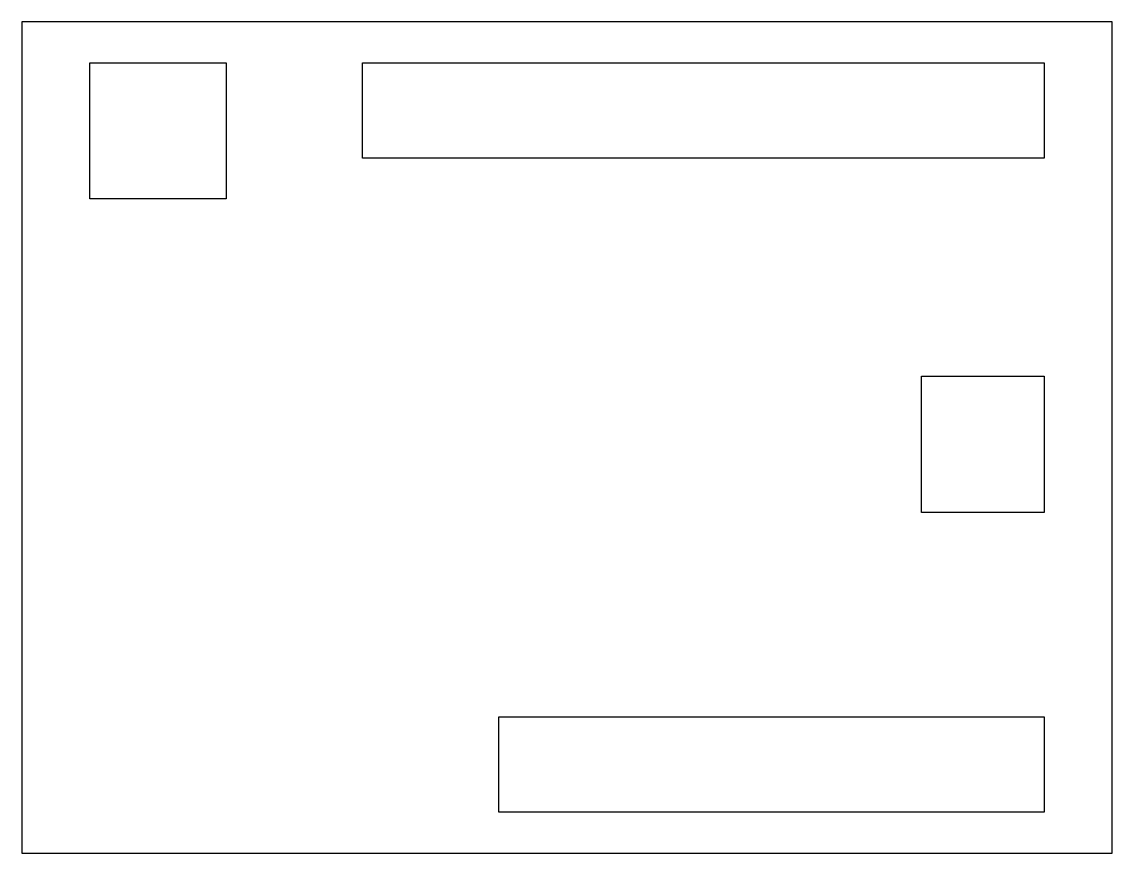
# Model space of a CAD drawing. Header units: millimetres. Extents: x -71.3 to 8.7, y -62.4 to -1.4.
import ezdxf

# ---------------------------------------------------------------- set-up
doc = ezdxf.new("R2010")
doc.units = ezdxf.units.MM
doc.layers.get('0').update_dxf_attribs({"linetype": 'CONTINUOUS'})

msp = doc.modelspace()

# ---------------------------------------------------------------- linework, layer by layer
for points in [[(-71.296, -1.418), (-71.296, -62.418), (8.704, -62.418), (8.704, -1.418)], [(-56.296, -14.418), (-66.296, -14.418), (-66.296, -4.418), (-56.296, -4.418)], [(3.704, -11.418), (-46.296, -11.418), (-46.296, -4.418), (3.704, -4.418)], [(3.704, -37.418), (-5.296, -37.418), (-5.296, -27.418), (3.704, -27.418)], [(3.704, -59.418), (-36.296, -59.418), (-36.296, -52.418), (3.704, -52.418)]]:
    msp.add_lwpolyline(points, close=True)

doc.saveas('drawing.dxf')
